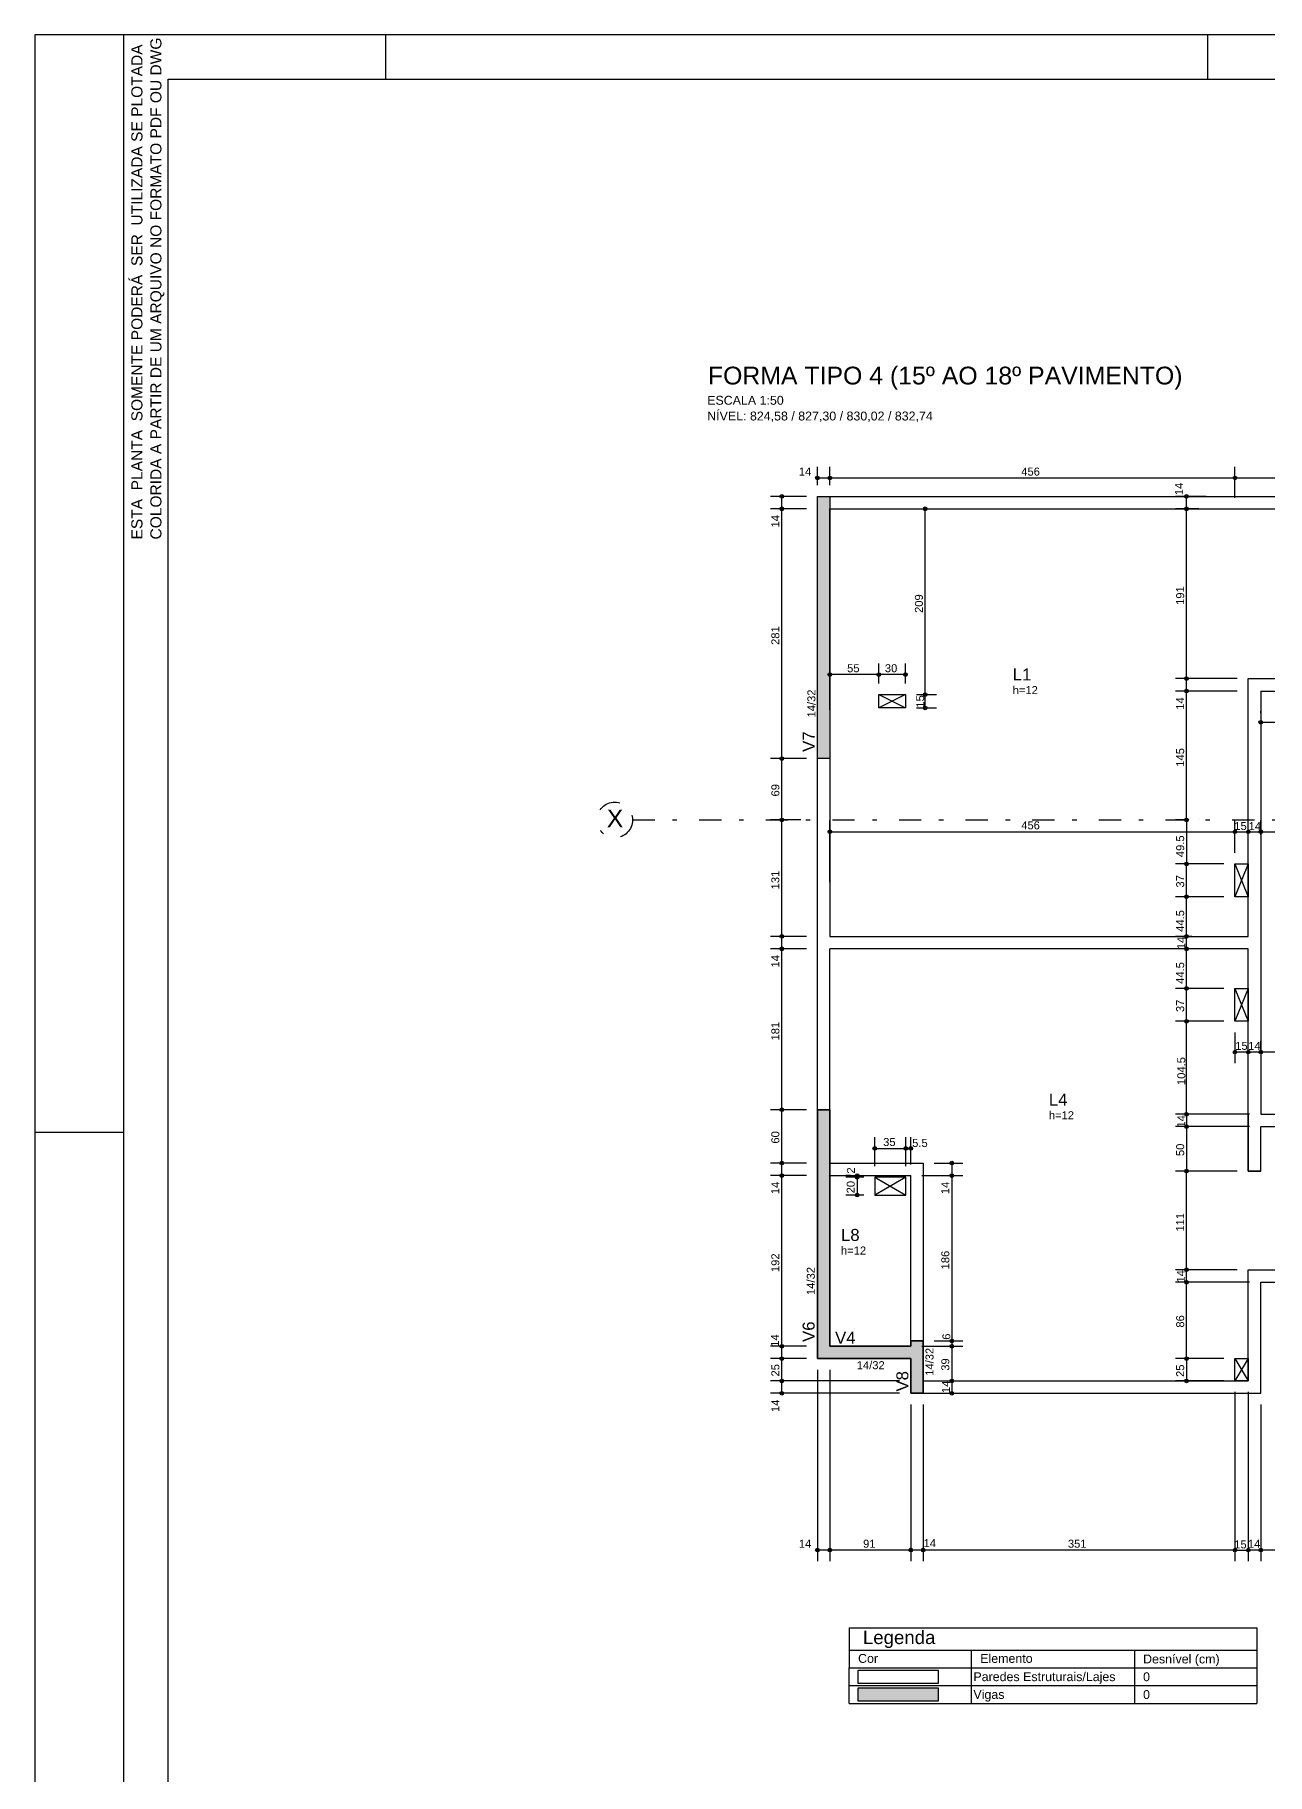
# Model space of a CAD drawing. Extents: x 0 to 119, y 0 to 84.
# Drawn here: x 0 to 27.75, y 44.97 to 84.1 of the extents above; entities that cross this region are included whole.
import ezdxf

# ---------------------------------------------------------------- set-up
doc = ezdxf.new("R2010")
doc.units = 0
doc.header["$MEASUREMENT"] = 0
doc.linetypes.add('ESTILO_TQS_0003', pattern=[1.5, 0.5, -0.4, 0.1, -0.5])
for name, color, linetype in [('10', 252, 'CONTINUOUS'), ('20', 1, 'CONTINUOUS'), ('25', 130, 'CONTINUOUS'), ('3', 7, 'CONTINUOUS'), ('32', 250, 'CONTINUOUS'), ('37', 7, 'CONTINUOUS'), ('38', 7, 'CONTINUOUS'), ('40', 7, 'CONTINUOUS'), ('7', 232, 'CONTINUOUS'), ('9', 8, 'CONTINUOUS')]:
    doc.layers.add(name, color=color, linetype=linetype)
doc.styles.add('TQS_ARIAL', font='arial.ttf')

msp = doc.modelspace()

# ---------------------------------------------------------------- linework, layer by layer
at = {"layer": '10', "color": 252, "linetype": 'Continuous'}
for p, q in [((19.000943, 69.254781), (19.600943, 68.954791)), ((19.600943, 69.254781), (19.000943, 68.954791)), ((27.021866, 65.44558), (27.321866, 64.70558)), ((27.321866, 65.44558), (27.021866, 64.70558)), ((27.02188, 62.64413), (27.32188, 61.90413)), ((27.32188, 62.64413), (27.02188, 61.90413)), ((18.912739, 58.394909), (19.612739, 57.994919)), ((19.612739, 58.394909), (18.912739, 57.994919)), ((27.02188, 54.31486), (27.32188, 53.81486)), ((27.32188, 54.31486), (27.02188, 53.81486))]:
    msp.add_line(p, q, dxfattribs=at)
for points in [[(19.000943, 69.254781), (19.600943, 69.254781), (19.600943, 68.954791), (19.000943, 68.954791), (19.000943, 69.254781)], [(27.021866, 64.70558), (27.021866, 65.44558), (27.321866, 65.44558), (27.321866, 64.70558), (27.021866, 64.70558)], [(27.02188, 61.90413), (27.02188, 62.64413), (27.32188, 62.64413), (27.32188, 61.90413), (27.02188, 61.90413)], [(19.612739, 58.394909), (18.912739, 58.394909), (18.912739, 57.994919), (19.612739, 57.994919), (19.612739, 58.394909)], [(27.02188, 54.31486), (27.32188, 54.31486), (27.32188, 53.81486), (27.02188, 53.81486), (27.02188, 54.31486)]]:
    msp.add_lwpolyline(points, dxfattribs=at)
at = {"layer": '20', "color": 1, "linetype": 'ESTILO_TQS_0003'}
msp.add_line((13.457408, 66.43486), (49.378504, 66.43486), dxfattribs=at)
msp.add_circle((13.057808, 66.43486), 0.4, dxfattribs=at)
at = {"layer": '25', "color": 130, "linetype": 'Continuous'}
for points in [[(17.90188, 67.814621), (17.62188, 67.814621), (17.62188, 73.71474), (17.90188, 73.71474), (17.90188, 67.814621)], [(17.621879, 59.91486), (17.901879, 59.91486), (17.901879, 54.59486), (19.72188, 54.59486), (19.72188, 54.71486), (20.00188, 54.71486), (20.00188, 53.53486), (19.72188, 53.53486), (19.72188, 54.31486), (17.62188, 54.31486), (17.62188, 59.91486)], [(18.535793, 46.907956), (20.335793, 46.907956), (20.335793, 46.607956), (18.535793, 46.607956), (18.535793, 46.907956)]]:
    msp.add_lwpolyline(points, dxfattribs=at)
for points in [[(17.90188, 67.814621), (17.62188, 67.814621), (17.62188, 73.71474)], [(17.90188, 67.814621), (17.62188, 73.71474), (17.90188, 73.71474)], [(17.90188, 67.814621), (17.90188, 73.71474), (17.90188, 67.814621)], [(17.621879, 59.91486), (17.901879, 59.91486), (17.62188, 54.31486)], [(17.901879, 59.91486), (17.901879, 54.59486), (17.62188, 54.31486)], [(17.62188, 54.31486), (17.901879, 54.59486), (19.72188, 54.31486)], [(17.901879, 54.59486), (19.72188, 54.59486), (19.72188, 54.31486)], [(19.72188, 54.59486), (19.72188, 54.71486), (19.72188, 53.53486)], [(19.72188, 53.53486), (19.72188, 54.71486), (20.00188, 53.53486)], [(19.72188, 54.71486), (20.00188, 54.71486), (20.00188, 53.53486)], [(19.72188, 54.31486), (19.72188, 54.59486), (19.72188, 53.53486)], [(18.535793, 46.907956), (20.335793, 46.907956), (20.335793, 46.607956)], [(18.535793, 46.907956), (20.335793, 46.607956), (18.535793, 46.607956)], [(18.535793, 46.907956), (18.535793, 46.607956), (18.535793, 46.907956)]]:
    msp.add_solid(points, dxfattribs=at)
at = {"layer": '3', "color": 7, "linetype": 'Continuous'}
for p, q in [((18.335793, 48.257956), (18.335793, 47.357956)), ((18.335793, 48.257956), (27.514025, 48.257956)), ((27.514025, 48.257956), (27.514025, 47.357956)), ((18.335793, 47.757956), (27.514025, 47.757956)), ((21.085793, 47.757956), (21.085793, 47.357956)), ((24.756102, 47.757956), (24.756102, 47.357956)), ((24.756102, 47.757956), (24.756102, 47.357956)), ((18.335793, 47.357956), (27.514025, 47.357956)), ((18.335793, 46.957956), (18.335793, 47.357956)), ((21.085793, 47.357956), (21.085793, 46.957956)), ((24.756102, 47.357956), (24.756102, 46.957956)), ((24.756102, 47.357956), (24.756102, 46.957956)), ((27.514025, 47.357956), (27.514025, 46.957956)), ((18.335793, 46.957956), (27.514025, 46.957956)), ((18.335793, 46.957956), (27.514025, 46.957956)), ((18.335793, 46.957956), (27.514025, 46.957956)), ((18.335793, 46.957956), (27.514025, 46.957956)), ((18.335793, 46.957956), (27.514025, 46.957956)), ((18.335793, 46.957956), (27.514025, 46.957956)), ((18.335793, 46.557956), (18.335793, 46.957956)), ((21.085793, 46.957956), (21.085793, 46.557956)), ((24.756102, 46.957956), (24.756102, 46.557956)), ((24.756102, 46.957956), (24.756102, 46.557956)), ((27.514025, 46.957956), (27.514025, 46.557956)), ((18.335793, 46.557956), (27.514025, 46.557956)), ((18.335793, 46.557956), (27.514025, 46.557956)), ((18.335793, 46.557956), (27.514025, 46.557956)), ((18.335793, 46.557956), (27.514025, 46.557956))]:
    msp.add_line(p, q, dxfattribs=at)
for points in [[(17.90188, 67.814621), (17.62188, 67.814621), (17.62188, 73.71474), (17.90188, 73.71474), (17.90188, 67.812237)], [(17.621879, 59.91486), (17.62188, 54.31486), (19.72188, 54.31486), (19.72188, 53.53486), (20.00188, 53.53486), (20.00188, 54.71486), (19.72188, 54.71486), (19.72188, 54.59486), (17.90188, 54.59486), (17.90188, 59.91486), (17.62188, 59.91486)], [(17.62188, 58.43486), (17.62188, 54.31486), (19.72188, 54.31486)], [(18.535793, 47.307956), (20.335793, 47.307956), (20.335793, 47.007956), (18.535793, 47.007956), (18.535793, 47.307956)], [(18.535793, 46.907956), (20.335793, 46.907956), (20.335793, 46.607956), (18.535793, 46.607956), (18.535793, 46.907956)]]:
    msp.add_lwpolyline(points, dxfattribs=at)
at = {"layer": '32', "color": 250, "linetype": 'Continuous'}
for p, q in [((17.62188, 73.96474), (17.62188, 74.378577)), ((17.90188, 73.96474), (17.90188, 74.378577)), ((17.90188, 73.96474), (17.90188, 74.378577)), ((27.021925, 73.68474), (27.021925, 74.378577)), ((27.021925, 73.68474), (27.021925, 74.378577)), ((17.62188, 74.128577), (17.90188, 74.128577)), ((17.90188, 74.128577), (27.021925, 74.128577)), ((27.021925, 74.128577), (29.42188, 74.128577)), ((17.37188, 73.71474), (16.567139, 73.71474)), ((16.817139, 73.43474), (16.817139, 73.71474)), ((17.62188, 73.71474), (17.62188, 73.71474)), ((17.62188, 73.71474), (17.62188, 73.71474)), ((17.90188, 73.71474), (17.90188, 73.71474)), ((17.90188, 73.71474), (17.90188, 73.71474)), ((26.372875, 73.71474), (25.681333, 73.71474)), ((25.931333, 73.43474), (25.931333, 73.71474)), ((26.622875, 73.71474), (26.622875, 73.71474)), ((17.37188, 73.43474), (16.567139, 73.43474)), ((17.37188, 73.43474), (16.567139, 73.43474)), ((16.817139, 67.814621), (16.817139, 73.43474)), ((17.62188, 73.43474), (17.62188, 73.43474)), ((17.62188, 73.43474), (17.62188, 73.43474)), ((19.660759, 73.43474), (19.660759, 73.43474)), ((19.910759, 73.43474), (20.299351, 73.43474)), ((20.049351, 69.254781), (20.049351, 73.43474)), ((26.157318, 73.43474), (25.681333, 73.43474)), ((26.208301, 73.43474), (25.681333, 73.43474)), ((25.931333, 69.61486), (25.931333, 73.43474)), ((26.407318, 73.43474), (26.407318, 73.43474)), ((26.458301, 73.43474), (26.458301, 73.43474)), ((27.021925, 73.43474), (27.021925, 73.43474)), ((27.021925, 73.43474), (27.021925, 73.43474)), ((17.90188, 69.851812), (17.90188, 69.954374)), ((19.000943, 69.704374), (17.90188, 69.704374)), ((19.000943, 69.504781), (19.000943, 69.954374)), ((19.000943, 69.504781), (19.000943, 69.954374)), ((19.600943, 69.704374), (19.000943, 69.704374)), ((19.600943, 69.504781), (19.600943, 69.954374)), ((17.90188, 69.601812), (17.90188, 69.601812)), ((27.071836, 69.61486), (25.681333, 69.61486)), ((27.071836, 69.61486), (25.681333, 69.61486)), ((27.071836, 69.33486), (25.681333, 69.33486)), ((27.071836, 69.33486), (25.681333, 69.33486)), ((25.931333, 69.33486), (25.931333, 69.61486)), ((25.931333, 66.43486), (25.931333, 69.33486)), ((27.321836, 69.61486), (27.321836, 69.61486)), ((27.321836, 69.61486), (27.321836, 69.61486)), ((27.321836, 69.33486), (27.321836, 69.33486)), ((27.321836, 69.33486), (27.321836, 69.33486)), ((19.000943, 69.254781), (19.000943, 69.254781)), ((19.000943, 69.254781), (19.000943, 69.254781)), ((19.600943, 69.254781), (19.600943, 69.254781)), ((19.600943, 69.254781), (19.600943, 69.254781)), ((19.600943, 69.254781), (19.600943, 69.254781)), ((19.600943, 68.954791), (19.600943, 68.954791)), ((19.850943, 69.254781), (20.299351, 69.254781)), ((19.850943, 69.254781), (20.299351, 69.254781)), ((19.850943, 68.954791), (20.299351, 68.954791)), ((20.049351, 68.954791), (20.049351, 69.254781)), ((27.60188, 68.836046), (27.60188, 68.881629)), ((27.60188, 68.631629), (29.42188, 68.631629)), ((27.60188, 68.586046), (27.60188, 68.586046)), ((17.37188, 67.814621), (16.567139, 67.814621)), ((17.37188, 67.814621), (16.567139, 67.814621)), ((16.817139, 66.43486), (16.817139, 67.814621)), ((17.62188, 67.814621), (17.62188, 67.814621)), ((17.62188, 67.814621), (17.62188, 67.814621)), ((17.24699, 66.43486), (16.567139, 66.43486)), ((17.24699, 66.43486), (16.567139, 66.43486)), ((16.817139, 63.81486), (16.817139, 66.43486)), ((17.49699, 66.43486), (17.49699, 66.43486)), ((17.49699, 66.43486), (17.49699, 66.43486)), ((17.90188, 65.035549), (17.90188, 66.420351)), ((17.90188, 66.170351), (27.021866, 66.170351)), ((25.96703, 66.43486), (25.681333, 66.43486)), ((25.931333, 66.43486), (25.931333, 66.43486)), ((25.931333, 66.43486), (25.931333, 65.44558)), ((26.21703, 66.43486), (26.21703, 66.43486)), ((27.021866, 65.69558), (27.021866, 66.420351)), ((27.021866, 65.69558), (27.021866, 66.420351)), ((27.021866, 66.170351), (27.321862, 66.170351)), ((27.321861, 66.232067), (27.321861, 66.420351)), ((27.321861, 66.170351), (27.60188, 66.170351)), ((27.321862, 66.092886), (27.321862, 66.420351)), ((27.60188, 66.103416), (27.60188, 66.420351)), ((27.60188, 66.103416), (27.60188, 66.420351)), ((27.60188, 66.170351), (29.42188, 66.170351)), ((27.321861, 65.982067), (27.321861, 65.982067)), ((27.321862, 65.842886), (27.321862, 65.842886)), ((27.60188, 65.853416), (27.60188, 65.853416)), ((27.60188, 65.853416), (27.60188, 65.853416)), ((26.771866, 65.44558), (25.681333, 65.44558)), ((26.771866, 65.44558), (25.681333, 65.44558)), ((25.931333, 64.70558), (25.931333, 65.44558)), ((27.021866, 65.44558), (27.021866, 65.44558)), ((27.021866, 65.44558), (27.021866, 65.44558)), ((27.021866, 65.44558), (27.021866, 65.44558)), ((27.021866, 65.44558), (27.021866, 65.44558)), ((17.90188, 64.785549), (17.90188, 64.785549)), ((26.771866, 64.70558), (25.681333, 64.70558)), ((26.771866, 64.70558), (25.681333, 64.70558)), ((25.931333, 63.81486), (25.931333, 64.70558)), ((27.021866, 64.70558), (27.021866, 64.70558)), ((27.021866, 64.70558), (27.021866, 64.70558)), ((17.37188, 63.81486), (16.567139, 63.81486)), ((17.37188, 63.81486), (16.567139, 63.81486)), ((16.817139, 63.53486), (16.817139, 63.81486)), ((17.62188, 63.81486), (17.62188, 63.81486)), ((17.62188, 63.81486), (17.62188, 63.81486)), ((26.048502, 63.81486), (25.681333, 63.81486)), ((26.048502, 63.81486), (25.681333, 63.81486)), ((25.931333, 63.53486), (25.931333, 63.81486)), ((26.298502, 63.81486), (26.298502, 63.81486)), ((26.298502, 63.81486), (26.298502, 63.81486)), ((17.37188, 63.53486), (16.567139, 63.53486)), ((17.37188, 63.53486), (16.567139, 63.53486)), ((16.817139, 59.91486), (16.817139, 63.53486)), ((17.62188, 63.53486), (17.62188, 63.53486)), ((17.62188, 63.53486), (17.62188, 63.53486)), ((26.039084, 63.53486), (25.681333, 63.53486)), ((25.906661, 63.53486), (25.681333, 63.53486)), ((25.931333, 62.64413), (25.931333, 63.53486)), ((26.156661, 63.53486), (26.156661, 63.53486)), ((26.289084, 63.53486), (26.289084, 63.53486)), ((26.77188, 62.64413), (25.681333, 62.64413)), ((26.77188, 62.64413), (25.681333, 62.64413)), ((25.931333, 61.90413), (25.931333, 62.64413)), ((27.02188, 62.64413), (27.02188, 62.64413)), ((27.02188, 62.64413), (27.02188, 62.64413)), ((26.77188, 61.90413), (25.681333, 61.90413)), ((26.77188, 61.90413), (25.681333, 61.90413)), ((25.931333, 59.814861), (25.931333, 61.90413)), ((27.02188, 61.90413), (27.02188, 61.90413)), ((27.02188, 61.90413), (27.02188, 61.90413)), ((27.02188, 61.90413), (27.02188, 61.90413)), ((27.02188, 61.65413), (27.02188, 60.961231)), ((27.32188, 61.295637), (27.32188, 61.461231)), ((27.32188, 61.334455), (27.32188, 61.461231)), ((27.601853, 61.271364), (27.601853, 61.461231)), ((27.32188, 61.211231), (27.02188, 61.211231)), ((27.601853, 61.211231), (27.32188, 61.211231)), ((27.32188, 61.084455), (27.32188, 61.084455)), ((27.601852, 61.337825), (27.601852, 61.337825)), ((29.42188, 61.211231), (27.601852, 61.211231)), ((27.601852, 61.087825), (27.601852, 60.961231)), ((27.32188, 61.045637), (27.32188, 61.045637)), ((27.601853, 61.021364), (27.601853, 61.021364)), ((17.371879, 59.91486), (16.567139, 59.91486)), ((17.371879, 59.91486), (16.567139, 59.91486)), ((16.817139, 58.71486), (16.817139, 59.91486)), ((17.621879, 59.91486), (17.621879, 59.91486)), ((17.621879, 59.91486), (17.621879, 59.91486)), ((27.35188, 59.814861), (25.681333, 59.814861)), ((27.35188, 59.814861), (25.681333, 59.814861)), ((27.35188, 59.534861), (25.681333, 59.534861)), ((27.35188, 59.534861), (25.681333, 59.534861)), ((25.931333, 59.814861), (25.931333, 59.534861)), ((25.931333, 59.534861), (25.931333, 58.53486)), ((27.60188, 59.814861), (27.60188, 59.814861)), ((27.60188, 59.814861), (27.60188, 59.814861)), ((27.60188, 59.534861), (27.60188, 59.534861)), ((27.60188, 59.534861), (27.60188, 59.534861)), ((18.912739, 58.644909), (18.912739, 59.294523)), ((19.612739, 58.644909), (19.612739, 59.294523)), ((19.612739, 58.644909), (19.612739, 59.294523)), ((19.72188, 58.68486), (19.72188, 59.294523)), ((17.37188, 58.71486), (16.567139, 58.71486)), ((17.37188, 58.71486), (16.567139, 58.71486)), ((16.817139, 58.43486), (16.817139, 58.71486)), ((17.62188, 58.71486), (17.62188, 58.71486)), ((17.62188, 58.71486), (17.62188, 58.71486)), ((18.912739, 59.044523), (19.612739, 59.044523)), ((19.612739, 59.044523), (19.72188, 59.044523)), ((20.00188, 58.71486), (20.00188, 58.71486)), ((20.25188, 58.71486), (20.893666, 58.71486)), ((20.643666, 58.71486), (20.643666, 58.43486)), ((17.37188, 58.43486), (16.567139, 58.43486)), ((17.37188, 58.43486), (16.567139, 58.43486)), ((16.817139, 54.59486), (16.817139, 58.43486)), ((17.62188, 58.43486), (17.62188, 58.43486)), ((17.62188, 58.43486), (17.62188, 58.43486)), ((18.362989, 58.43486), (18.263361, 58.43486)), ((18.664739, 58.394909), (18.263361, 58.394909)), ((18.664739, 58.394909), (18.263361, 58.394909)), ((18.513361, 58.394909), (18.513361, 58.43486)), ((18.513361, 58.394909), (18.513361, 57.994919)), ((18.612989, 58.43486), (18.612989, 58.43486)), ((18.912739, 58.394909), (18.912739, 58.394909)), ((18.914739, 58.394909), (18.914739, 58.394909)), ((18.914739, 58.394909), (18.914739, 58.394909)), ((19.612739, 58.394909), (19.612739, 58.394909)), ((19.612739, 58.394909), (19.612739, 58.394909)), ((19.72188, 58.43486), (19.72188, 58.43486)), ((19.72188, 58.43486), (19.72188, 58.43486)), ((19.72188, 58.43486), (19.72188, 58.43486)), ((19.97188, 58.43486), (20.893666, 58.43486)), ((19.97188, 58.43486), (20.893666, 58.43486)), ((20.643666, 58.43486), (20.643666, 54.71486)), ((27.07188, 58.53486), (25.681333, 58.53486)), ((27.07188, 58.53486), (25.681333, 58.53486)), ((25.931333, 56.314909), (25.931333, 58.53486)), ((27.32188, 58.53486), (27.32188, 58.53486)), ((27.32188, 58.53486), (27.32188, 58.53486)), ((27.60188, 58.53486), (27.60188, 58.53486)), ((27.60188, 58.53486), (27.60188, 58.53486)), ((18.664739, 57.994919), (18.263361, 57.994919)), ((18.914739, 57.994919), (18.914739, 57.994919)), ((27.07188, 56.314909), (25.681333, 56.314909)), ((27.07188, 56.314909), (25.681333, 56.314909)), ((27.35188, 56.034909), (25.681333, 56.034909)), ((27.35188, 56.034909), (25.681333, 56.034909)), ((25.931333, 56.034909), (25.931333, 56.314909)), ((25.931333, 54.31486), (25.931333, 56.034909)), ((27.32188, 56.314909), (27.32188, 56.314909)), ((27.32188, 56.314909), (27.32188, 56.314909)), ((27.60188, 56.034909), (27.60188, 56.034909)), ((27.60188, 56.034909), (27.60188, 56.034909)), ((17.37188, 54.59486), (16.567139, 54.59486)), ((17.37188, 54.59486), (16.567139, 54.59486)), ((16.817139, 54.31486), (16.817139, 54.59486)), ((17.62188, 54.59486), (17.62188, 54.59486)), ((17.62188, 54.59486), (17.62188, 54.59486)), ((19.72188, 54.59486), (19.72188, 54.59486)), ((19.72188, 54.59486), (19.72188, 54.59486)), ((19.97188, 54.59486), (20.893666, 54.59486)), ((19.97188, 54.59486), (20.893666, 54.59486)), ((20.00188, 54.71486), (20.00188, 54.71486)), ((20.00188, 54.71486), (20.00188, 54.71486)), ((20.25188, 54.71486), (20.893666, 54.71486)), ((20.25188, 54.71486), (20.893666, 54.71486)), ((20.643666, 54.71486), (20.643666, 54.59486)), ((20.643666, 54.59486), (20.643666, 53.81486)), ((17.37188, 54.31486), (16.567139, 54.31486)), ((17.37188, 54.31486), (16.567139, 54.31486)), ((16.817139, 53.81486), (16.817139, 54.31486)), ((17.62188, 54.31486), (17.62188, 54.31486)), ((17.62188, 54.31486), (17.62188, 54.31486)), ((17.62188, 54.31486), (17.62188, 54.31486)), ((17.62188, 54.06486), (17.62188, 49.757056)), ((17.90188, 54.31486), (17.90188, 54.31486)), ((17.90188, 54.31486), (17.90188, 54.31486)), ((17.90188, 54.06486), (17.90188, 49.757056)), ((17.90188, 54.06486), (17.90188, 49.757056)), ((26.77188, 54.31486), (25.681333, 54.31486)), ((26.77188, 54.31486), (25.681333, 54.31486)), ((25.931333, 54.31486), (25.931333, 53.81486)), ((27.02188, 54.31486), (27.02188, 54.31486)), ((27.02188, 54.31486), (27.02188, 54.31486)), ((19.47188, 53.81486), (16.567139, 53.81486)), ((19.47188, 53.81486), (16.567139, 53.81486)), ((16.817139, 53.53486), (16.817139, 53.81486)), ((19.72188, 53.81486), (19.72188, 53.81486)), ((19.72188, 53.81486), (19.72188, 53.81486)), ((20.477978, 53.81486), (20.477978, 53.81486)), ((20.604911, 53.81486), (20.604911, 53.81486)), ((20.643666, 53.81486), (20.643666, 53.53486)), ((20.727978, 53.81486), (20.893666, 53.81486)), ((20.854911, 53.81486), (20.893666, 53.81486)), ((26.77188, 53.81486), (25.681333, 53.81486)), ((27.02188, 53.81486), (27.02188, 53.81486)), ((27.02188, 53.81486), (27.02188, 53.81486)), ((27.02188, 53.81486), (27.02188, 53.81486)), ((27.32188, 53.81486), (27.32188, 53.81486)), ((19.47188, 53.53486), (16.567139, 53.53486)), ((19.72188, 53.53486), (19.72188, 53.53486)), ((19.72188, 53.53486), (19.72188, 53.53486)), ((19.72188, 53.53486), (19.72188, 53.53486)), ((19.72188, 53.28486), (19.72188, 49.757056)), ((19.72188, 53.28486), (19.72188, 49.757056)), ((20.00188, 53.53486), (20.00188, 53.53486)), ((20.00188, 53.53486), (20.00188, 53.53486)), ((20.00188, 53.28486), (20.00188, 49.757056)), ((20.00188, 53.28486), (20.00188, 49.757056)), ((20.542141, 53.53486), (20.542141, 53.53486)), ((20.792141, 53.53486), (20.893666, 53.53486)), ((27.02188, 53.56486), (27.02188, 49.757056)), ((27.02188, 53.56486), (27.02188, 49.757056)), ((27.32188, 53.56486), (27.32188, 49.757056)), ((27.32188, 53.53486), (27.32188, 53.53486)), ((27.32188, 53.28486), (27.32188, 49.757056)), ((27.60188, 53.53486), (27.60188, 53.53486)), ((27.60188, 53.53486), (27.60188, 53.53486)), ((27.60188, 53.28486), (27.60188, 49.757056)), ((27.60188, 53.28486), (27.60188, 49.757056)), ((17.90188, 50.007056), (17.62188, 50.007056)), ((19.72188, 50.007056), (17.90188, 50.007056)), ((20.00188, 50.007056), (19.72188, 50.007056)), ((27.02188, 50.007056), (20.00188, 50.007056)), ((27.02188, 50.007056), (27.32188, 50.007056)), ((27.60188, 50.007056), (27.32188, 50.007056)), ((29.42188, 50.007056), (27.60188, 50.007056))]:
    msp.add_line(p, q, dxfattribs=at)
for centre, radius in [((17.62188, 74.128577), 0.041625), ((17.62188, 74.128577), 0.02075), ((17.90188, 74.128577), 0.041625), ((17.90188, 74.128577), 0.041625), ((17.90188, 74.128577), 0.02075), ((17.90188, 74.128577), 0.02075), ((27.021925, 74.128577), 0.041625), ((27.021925, 74.128577), 0.041625), ((27.021925, 74.128577), 0.02075), ((27.021925, 74.128577), 0.02075), ((16.817139, 73.71474), 0.041625), ((16.817139, 73.71474), 0.02075), ((25.931333, 73.71474), 0.041625), ((25.931333, 73.71474), 0.02075), ((16.817139, 73.43474), 0.041625), ((16.817139, 73.43474), 0.041625), ((16.817139, 73.43474), 0.02075), ((16.817139, 73.43474), 0.02075), ((20.049351, 73.43474), 0.041625), ((20.049351, 73.43474), 0.02075), ((25.931333, 73.43474), 0.041625), ((25.931333, 73.43474), 0.041625), ((25.931333, 73.43474), 0.02075), ((25.931333, 73.43474), 0.02075), ((17.90188, 69.704374), 0.041625), ((17.90188, 69.704374), 0.02075), ((19.000943, 69.704374), 0.041625), ((19.000943, 69.704374), 0.041625), ((19.000943, 69.704374), 0.02075), ((19.000943, 69.704374), 0.02075), ((19.600943, 69.704374), 0.041625), ((19.600943, 69.704374), 0.02075), ((20.049351, 69.254781), 0.041625), ((20.049351, 69.254781), 0.041625), ((20.049351, 69.254781), 0.02075), ((20.049351, 69.254781), 0.02075), ((25.931333, 69.61486), 0.041625), ((25.931333, 69.61486), 0.041625), ((25.931333, 69.33486), 0.041625), ((25.931333, 69.33486), 0.041625), ((25.931333, 69.61486), 0.02075), ((25.931333, 69.61486), 0.02075), ((25.931333, 69.33486), 0.02075), ((25.931333, 69.33486), 0.02075), ((20.049351, 68.954791), 0.041625), ((20.049351, 68.954791), 0.02075), ((27.60188, 68.631629), 0.041625), ((27.60188, 68.631629), 0.02075), ((16.817139, 67.814621), 0.041625), ((16.817139, 67.814621), 0.041625), ((16.817139, 67.814621), 0.02075), ((16.817139, 67.814621), 0.02075), ((16.817139, 66.43486), 0.041625), ((16.817139, 66.43486), 0.041625), ((16.817139, 66.43486), 0.02075), ((16.817139, 66.43486), 0.02075), ((17.90188, 66.170351), 0.041625), ((17.90188, 66.170351), 0.02075), ((25.931333, 66.43486), 0.041625), ((25.931333, 66.43486), 0.041625), ((25.931333, 66.43486), 0.02075), ((25.931333, 66.43486), 0.02075), ((27.021866, 66.170351), 0.041625), ((27.021866, 66.170351), 0.041625), ((27.021866, 66.170351), 0.02075), ((27.021866, 66.170351), 0.02075), ((27.321861, 66.170351), 0.041625), ((27.321862, 66.170351), 0.041625), ((27.321861, 66.170351), 0.02075), ((27.321862, 66.170351), 0.02075), ((27.60188, 66.170351), 0.041625), ((27.60188, 66.170351), 0.041625), ((27.60188, 66.170351), 0.02075), ((27.60188, 66.170351), 0.02075), ((25.931333, 65.44558), 0.041625), ((25.931333, 65.44558), 0.041625), ((25.931333, 65.44558), 0.02075), ((25.931333, 65.44558), 0.02075), ((25.931333, 64.70558), 0.041625), ((25.931333, 64.70558), 0.041625), ((25.931333, 64.70558), 0.02075), ((25.931333, 64.70558), 0.02075), ((16.817139, 63.81486), 0.041625), ((16.817139, 63.81486), 0.041625), ((16.817139, 63.81486), 0.02075), ((16.817139, 63.81486), 0.02075), ((25.931333, 63.81486), 0.041625), ((25.931333, 63.81486), 0.041625), ((25.931333, 63.81486), 0.02075), ((25.931333, 63.81486), 0.02075), ((16.817139, 63.53486), 0.041625), ((16.817139, 63.53486), 0.041625), ((16.817139, 63.53486), 0.02075), ((16.817139, 63.53486), 0.02075), ((25.931333, 63.53486), 0.041625), ((25.931333, 63.53486), 0.041625), ((25.931333, 63.53486), 0.02075), ((25.931333, 63.53486), 0.02075), ((25.931333, 62.64413), 0.041625), ((25.931333, 62.64413), 0.041625), ((25.931333, 62.64413), 0.02075), ((25.931333, 62.64413), 0.02075), ((25.931333, 61.90413), 0.041625), ((25.931333, 61.90413), 0.041625), ((25.931333, 61.90413), 0.02075), ((25.931333, 61.90413), 0.02075), ((27.02188, 61.211231), 0.041625), ((27.02188, 61.211231), 0.02075), ((27.32188, 61.211231), 0.041625), ((27.32188, 61.211231), 0.041625), ((27.32188, 61.211231), 0.02075), ((27.32188, 61.211231), 0.02075), ((27.601852, 61.211231), 0.041625), ((27.601853, 61.211231), 0.041625), ((27.601852, 61.211231), 0.02075), ((27.601853, 61.211231), 0.02075), ((16.817139, 59.91486), 0.041625), ((16.817139, 59.91486), 0.041625), ((16.817139, 59.91486), 0.02075), ((16.817139, 59.91486), 0.02075), ((25.931333, 59.814861), 0.041625), ((25.931333, 59.814861), 0.041625), ((25.931333, 59.534861), 0.041625), ((25.931333, 59.534861), 0.041625), ((25.931333, 59.814861), 0.02075), ((25.931333, 59.814861), 0.02075), ((25.931333, 59.534861), 0.02075), ((25.931333, 59.534861), 0.02075), ((16.817139, 58.71486), 0.041625), ((16.817139, 58.71486), 0.041625), ((16.817139, 58.71486), 0.02075), ((16.817139, 58.71486), 0.02075), ((18.912739, 59.044523), 0.041625), ((18.912739, 59.044523), 0.02075), ((19.612739, 59.044523), 0.041625), ((19.612739, 59.044523), 0.041625), ((19.612739, 59.044523), 0.02075), ((19.612739, 59.044523), 0.02075), ((19.72188, 59.044523), 0.041625), ((19.72188, 59.044523), 0.02075), ((20.643666, 58.71486), 0.041625), ((20.643666, 58.71486), 0.02075), ((16.817139, 58.43486), 0.041625), ((16.817139, 58.43486), 0.041625), ((16.817139, 58.43486), 0.02075), ((16.817139, 58.43486), 0.02075), ((18.513361, 58.43486), 0.041625), ((18.513361, 58.394909), 0.041625), ((18.513361, 58.394909), 0.041625), ((18.513361, 58.43486), 0.02075), ((18.513361, 58.394909), 0.02075), ((18.513361, 58.394909), 0.02075), ((20.643666, 58.43486), 0.041625), ((20.643666, 58.43486), 0.041625), ((20.643666, 58.43486), 0.02075), ((20.643666, 58.43486), 0.02075), ((25.931333, 58.53486), 0.041625), ((25.931333, 58.53486), 0.041625), ((25.931333, 58.53486), 0.02075), ((25.931333, 58.53486), 0.02075), ((18.513361, 57.994919), 0.041625), ((18.513361, 57.994919), 0.02075), ((25.931333, 56.314909), 0.041625), ((25.931333, 56.314909), 0.041625), ((25.931333, 56.034909), 0.041625), ((25.931333, 56.034909), 0.041625), ((25.931333, 56.314909), 0.02075), ((25.931333, 56.314909), 0.02075), ((25.931333, 56.034909), 0.02075), ((25.931333, 56.034909), 0.02075), ((16.817139, 54.59486), 0.041625), ((16.817139, 54.59486), 0.041625), ((16.817139, 54.59486), 0.02075), ((16.817139, 54.59486), 0.02075), ((20.643666, 54.71486), 0.041625), ((20.643666, 54.71486), 0.041625), ((20.643666, 54.59486), 0.041625), ((20.643666, 54.59486), 0.041625), ((20.643666, 54.71486), 0.02075), ((20.643666, 54.71486), 0.02075), ((20.643666, 54.59486), 0.02075), ((20.643666, 54.59486), 0.02075), ((16.817139, 54.31486), 0.041625), ((16.817139, 54.31486), 0.041625), ((16.817139, 54.31486), 0.02075), ((16.817139, 54.31486), 0.02075), ((25.931333, 54.31486), 0.041625), ((25.931333, 54.31486), 0.041625), ((25.931333, 54.31486), 0.02075), ((25.931333, 54.31486), 0.02075), ((16.817139, 53.81486), 0.041625), ((16.817139, 53.81486), 0.041625), ((16.817139, 53.81486), 0.02075), ((16.817139, 53.81486), 0.02075), ((20.643666, 53.81486), 0.041625), ((20.643666, 53.81486), 0.041625), ((20.643666, 53.81486), 0.02075), ((20.643666, 53.81486), 0.02075), ((25.931333, 53.81486), 0.041625), ((25.931333, 53.81486), 0.02075), ((16.817139, 53.53486), 0.041625), ((16.817139, 53.53486), 0.02075), ((20.643666, 53.53486), 0.041625), ((20.643666, 53.53486), 0.02075), ((17.62188, 50.007056), 0.041625), ((17.62188, 50.007056), 0.02075), ((17.90188, 50.007056), 0.041625), ((17.90188, 50.007056), 0.041625), ((17.90188, 50.007056), 0.02075), ((17.90188, 50.007056), 0.02075), ((19.72188, 50.007056), 0.041625), ((19.72188, 50.007056), 0.041625), ((19.72188, 50.007056), 0.02075), ((19.72188, 50.007056), 0.02075), ((20.00188, 50.007056), 0.041625), ((20.00188, 50.007056), 0.041625), ((20.00188, 50.007056), 0.02075), ((20.00188, 50.007056), 0.02075), ((27.02188, 50.007056), 0.041625), ((27.02188, 50.007056), 0.041625), ((27.02188, 50.007056), 0.02075), ((27.02188, 50.007056), 0.02075), ((27.32188, 50.007056), 0.041625), ((27.32188, 50.007056), 0.041625), ((27.32188, 50.007056), 0.02075), ((27.32188, 50.007056), 0.02075), ((27.60188, 50.007056), 0.041625), ((27.60188, 50.007056), 0.041625), ((27.60188, 50.007056), 0.02075), ((27.60188, 50.007056), 0.02075)]:
    msp.add_circle(centre, radius, dxfattribs=at)
at = {"layer": '40', "linetype": 'Continuous'}
for p, q in [((118.9, 84.099998), (0, 84.100001)), ((0, 84.100001), (0, 0)), ((2, 84.100001), (2, 0)), ((2, 84.099999), (2, 83.099999)), ((7.9, 84.099999), (7.9, 83.099999)), ((26.4, 84.099999), (26.4, 83.099999)), ((2, 59.400001), (0, 59.400001))]:
    msp.add_line(p, q, dxfattribs=at)
at = {"layer": '7', "color": 232, "linetype": 'Continuous'}
for p, q in [((3, 0.999999), (3, 83.100001)), ((3, 83.100001), (117.9, 83.099998))]:
    msp.add_line(p, q, dxfattribs=at)
at = {"layer": '9', "color": 8, "linetype": 'Continuous'}
for p, q in [((17.62188, 73.43474), (17.62188, 73.71474)), ((17.62188, 73.71474), (25.80188, 73.71474)), ((17.62188, 58.71486), (17.62188, 73.71474)), ((17.62188, 58.71486), (17.62188, 73.71474)), ((25.80188, 73.71474), (28.22188, 73.71474)), ((17.90188, 73.43474), (30.02188, 73.43474)), ((27.60188, 69.33486), (27.60188, 59.814861)), ((27.32188, 63.81486), (27.321836, 68.93486)), ((17.90188, 63.81486), (27.32188, 63.81486)), ((17.90188, 58.71486), (17.90188, 63.53486)), ((27.32188, 59.814861), (27.32188, 58.53486)), ((27.60188, 59.814861), (30.02188, 59.814861)), ((17.62188, 58.71486), (17.62188, 58.43486)), ((17.62188, 58.71486), (17.62188, 58.43486)), ((17.901879, 58.43486), (19.72188, 58.43486)), ((17.901879, 58.43486), (19.72188, 58.43486)), ((19.72188, 54.59486), (19.72188, 58.43486)), ((19.72188, 54.59486), (19.72188, 58.43486)), ((27.32188, 58.53486), (27.60188, 58.53486)), ((27.32188, 53.81486), (27.32188, 56.314909)), ((27.32188, 56.314909), (27.60188, 56.314909)), ((27.60188, 56.314909), (30.02188, 56.314909)), ((20.00188, 53.81486), (27.32188, 53.81486))]:
    msp.add_line(p, q, dxfattribs=at)
for points in [[(17.90188, 68.914778), (17.90188, 73.43474), (17.90188, 63.81486)], [(27.321836, 68.91486), (27.321836, 69.61486), (30.02188, 69.61486)], [(27.60188, 69.33486), (30.021836, 69.33486)], [(27.60188, 58.53486), (27.32188, 58.53486), (27.32188, 63.53486), (17.90188, 63.53486)], [(27.60188, 58.53486), (27.60188, 59.534861), (30.021836, 59.534861), (30.021836, 58.53486)], [(17.90188, 58.71486), (20.00188, 58.71486), (20.00188, 58.43486)], [(17.90188, 58.71486), (20.00188, 58.71486), (20.00188, 58.43486)], [(19.72188, 58.71486), (20.00188, 58.71486), (20.00188, 53.81486)], [(19.72188, 58.71486), (20.00188, 58.71486), (20.00188, 53.81486)], [(27.60188, 53.81486), (27.60188, 56.034909), (30.02188, 56.034909)], [(20.00188, 53.53486), (19.72188, 53.53486), (19.72188, 54.31486)], [(20.00188, 53.53486), (19.72188, 53.53486), (19.72188, 54.31486)], [(19.72188, 53.81486), (19.72188, 53.53486), (27.60188, 53.53486), (27.60188, 53.81486)]]:
    msp.add_lwpolyline(points, dxfattribs=at)

# ---------------------------------------------------------------- texts
at = {"layer": '20', "color": 1, "linetype": 'ESTILO_TQS_0003', "style": 'TQS_ARIAL'}
msp.add_text('  X', height=0.4, dxfattribs=at).set_placement((12.567693, 66.26987))
at = {"layer": '3', "color": 7, "linetype": 'Continuous', "style": 'TQS_ARIAL'}
for s, height, p in [('FORMA TIPO 4 (15º AO 18º PAVIMENTO)', 0.4, (15.15565, 76.23287)), ('ESCALA 1:50', 0.2, (15.138867, 75.776478)), ('NÍVEL: 824,58 / 827,30 / 830,02 / 832,74', 0.2, (15.138867, 75.42279)), ('Legenda', 0.3, (18.645304, 47.893896)), ('Cor', 0.2, (18.535793, 47.470456)), ('Elemento', 0.2, (21.285793, 47.470456)), (' Desnível (cm)', 0.2, (24.875243, 47.457853)), ('Paredes Estruturais/Lajes', 0.2, (21.132602, 47.059446)), (' 0', 0.2, (24.875243, 47.057853)), ('Vigas', 0.2, (21.132602, 46.659446)), (' 0', 0.2, (24.875243, 46.657853))]:
    msp.add_text(s, height=height, dxfattribs=at).set_placement(p)
at = {"layer": '32', "color": 250, "linetype": 'Continuous', "style": 'TQS_ARIAL'}
for s, p in [('14', (17.20188, 74.182577)), ('456', (22.209903, 74.182577)), ('55', (18.289412, 69.758374)), ('30', (19.138943, 69.758374)), ('456', (22.209873, 66.224351)), ('15', (27.006781, 66.208562)), ('14', (27.329585, 66.206498)), ('15', (27.02765, 61.26265)), ('14', (27.318302, 61.260628)), ('35', (19.100739, 59.098523)), ('5.5', (19.753646, 59.077925)), ('14', (17.20188, 50.061056)), ('91', (18.64988, 50.061056)), ('14', (20.010824, 50.074031)), ('351', (23.25988, 50.061056)), ('15', (27.004338, 50.045899)), ('14', (27.314656, 50.060915))]:
    msp.add_text(s, height=0.18, dxfattribs=at).set_placement(p)
for s, p in [('14', (25.853134, 73.740473)), ('14', (16.763139, 73.01474)), ('191', (25.877333, 71.2728)), ('209', (19.995351, 71.09276)), ('281', (16.763139, 70.372681)), ('15', (20.024718, 68.961529)), ('14', (25.877333, 68.91486)), ('145', (25.877333, 67.63286)), ('69', (16.763139, 66.96274)), ('49.5', (25.877333, 65.59822)), ('131', (16.763139, 64.87286)), ('37', (25.877333, 64.91358)), ('44.5', (25.877333, 63.91822)), ('14', (25.900524, 63.52584)), ('14', (16.763139, 63.11486)), ('44.5', (25.877333, 62.747495)), ('37', (25.877333, 62.11213)), ('181', (16.763139, 61.47286)), ('104.5', (25.902832, 60.470789)), ('14', (25.900337, 59.514018)), ('60', (16.763139, 59.15286)), ('50', (25.877333, 58.87286)), ('2', (18.465422, 58.477954)), ('14', (16.763139, 58.01486)), ('20', (18.459361, 58.032914)), ('14', (20.589666, 58.01486)), ('111', (25.877333, 57.172884)), ('192', (16.763139, 56.26286)), ('186', (20.589666, 56.32286)), ('14', (25.892466, 56.026365)), ('86', (25.877333, 55.012884)), ('14', (16.753263, 54.582891)), ('6', (20.61413, 54.739906)), ('25', (16.763525, 53.912842)), ('39', (20.589666, 54.04286)), ('25', (25.877333, 53.90286)), ('14', (20.603699, 53.540182)), ('14', (16.763139, 53.11486))]:
    msp.add_text(s, height=0.18, rotation=90, dxfattribs=at).set_placement(p)
at = {"layer": '37', "color": 7, "linetype": 'Continuous', "style": 'TQS_ARIAL'}
for s, height, p in [('14/32', 0.18, (17.575607, 68.740739)), ('V7', 0.27, (17.560661, 67.966665)), ('14/32', 0.18, (17.561211, 55.747283)), ('V6', 0.27, (17.557126, 54.690581)), ('14/32', 0.18, (20.233742, 53.929755)), ('V8', 0.27, (19.667399, 53.574575))]:
    msp.add_text(s, height=height, rotation=90, dxfattribs=at).set_placement(p)
for s, height, p in [('V4', 0.27, (18.017705, 54.651261)), ('14/32', 0.18, (18.505723, 54.077626))]:
    msp.add_text(s, height=height, dxfattribs=at).set_placement(p)
at = {"layer": '38', "color": 7, "linetype": 'Continuous', "style": 'TQS_ARIAL'}
for s, height, p in [('L1', 0.27, (22.017173, 69.572531)), ('h=12', 0.18, (22.017173, 69.266531)), ('L4', 0.27, (22.830849, 60.007383)), ('h=12', 0.18, (22.830849, 59.701383)), ('L8', 0.27, (18.151135, 56.963999)), ('h=12', 0.18, (18.151135, 56.657999))]:
    msp.add_text(s, height=height, dxfattribs=at).set_placement(p)
at = {"layer": '40', "linetype": 'Continuous', "style": 'TQS_ARIAL'}
for s, p in [('ESTA  PLANTA  SOMENTE PODERÁ  SER  UTILIZADA SE PLOTADA ', (2.424295, 72.74511)), ('COLORIDA A PARTIR DE UM ARQUIVO NO FORMATO PDF OU DWG', (2.851792, 72.74511))]:
    msp.add_text(s, height=0.25, rotation=90, dxfattribs=at).set_placement(p)

doc.saveas('drawing.dxf')
